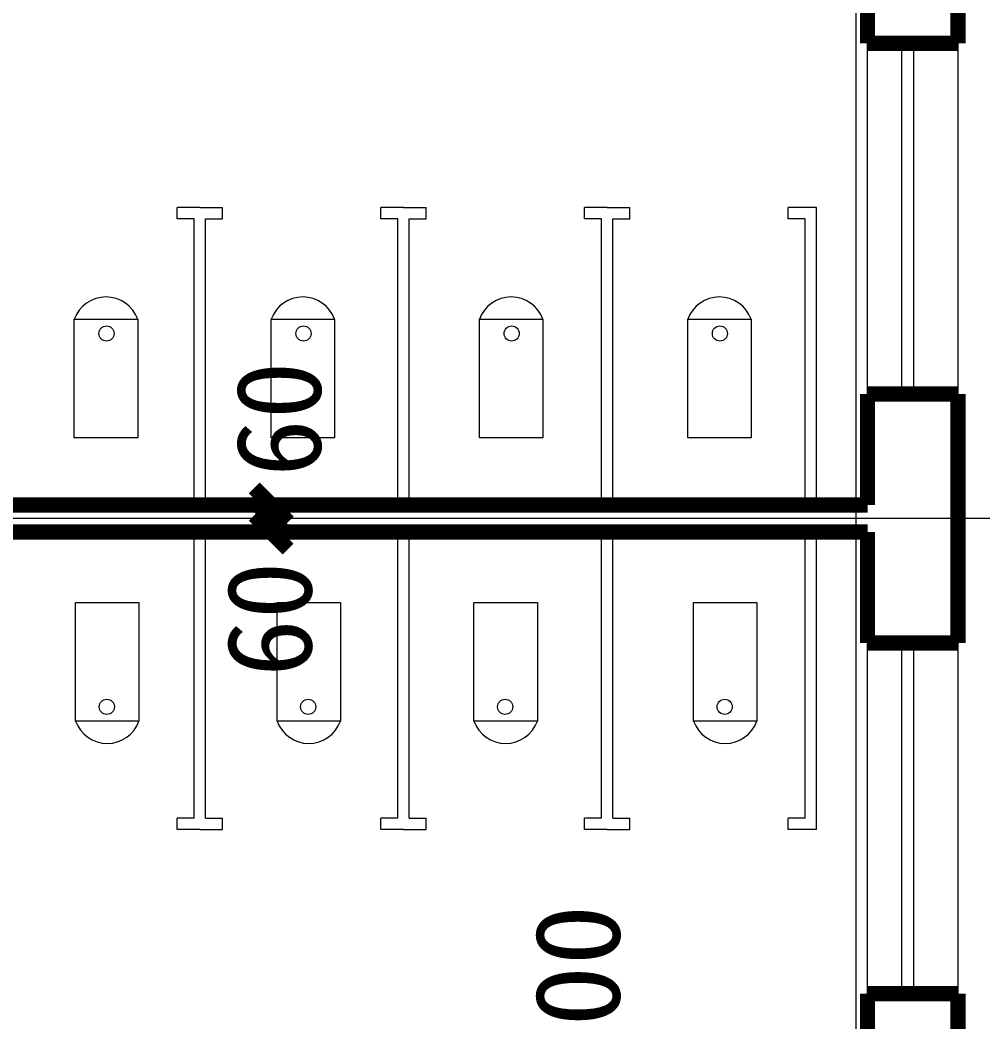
# Model space of a CAD drawing. Extents: x -307567 to 704339, y -10277 to 165507.
# Drawn here: x 171760 to 176015, y 30255 to 34683 of the extents above; entities that cross this region are included whole.
import ezdxf
from ezdxf.enums import TextEntityAlignment as Align

# ---------------------------------------------------------------- set-up
doc = ezdxf.new("R2010")
doc.units = 0
doc.header["$MEASUREMENT"] = 0
doc.layers.add('wode', color=250, linetype='CONTINUOUS', lineweight=0)
doc.styles.get("Standard").update_dxf_attribs({"font": 'txt', "height": 3})

msp = doc.modelspace()

# ---------------------------------------------------------------- linework, layer by layer
at = {"layer": 'wode', "color": 0}
for p, q in [((175454.45261, 14532.32064), (175454.45261, 99322.83485)), ((175504.4764, 33030.39721), (175504.4764, 34580.37936)), ((175654.47452, 34580.37936), (175654.47452, 33030.39721)), ((175707.02513, 34580.37936), (175707.02513, 33030.39721)), ((175904.44698, 33030.39721), (175904.44698, 34580.37936)), ((172554.50106, 33855.3869), (172454.49011, 33855.3869)), ((172454.49011, 33805.39057), (172454.49011, 33855.3869)), ((172554.50106, 33855.3869), (172654.51202, 33855.3869)), ((172654.51202, 33805.39057), (172654.51202, 33855.3869)), ((173454.48981, 33855.3869), (173354.47886, 33855.3869)), ((173354.47886, 33805.39057), (173354.47886, 33855.3869)), ((173454.48981, 33855.3869), (173554.50077, 33855.3869)), ((173554.50077, 33805.39057), (173554.50077, 33855.3869)), ((174354.47856, 33855.3869), (174254.46761, 33855.3869)), ((174254.46761, 33805.39057), (174254.46761, 33855.3869)), ((174354.47856, 33855.3869), (174454.48952, 33855.3869)), ((174454.48952, 33805.39057), (174454.48952, 33855.3869)), ((175279.47921, 33855.3869), (175154.45636, 33855.3869)), ((175154.45636, 33805.39057), (175154.45636, 33855.3869)), ((175279.47921, 32540.40394), (175279.47921, 33855.3869)), ((172529.48917, 33805.39057), (172454.49011, 33805.39057)), ((172529.48917, 32540.40394), (172529.48917, 33805.39057)), ((172579.51296, 32540.40394), (172579.51296, 33805.39057)), ((172579.51296, 33805.39057), (172654.51202, 33805.39057)), ((173429.47792, 33805.39057), (173354.47886, 33805.39057)), ((173429.47792, 32540.40394), (173429.47792, 33805.39057)), ((173479.50171, 32540.40394), (173479.50171, 33805.39057)), ((173479.50171, 33805.39057), (173554.50077, 33805.39057)), ((174329.46667, 33805.39057), (174254.46761, 33805.39057)), ((174329.46667, 32540.40394), (174329.46667, 33805.39057)), ((174379.49046, 33805.39057), (174454.48952, 33805.39057)), ((174379.49046, 32540.40394), (174379.49046, 33805.39057)), ((175229.45542, 33805.39057), (175154.45636, 33805.39057)), ((175229.45542, 32540.40394), (175229.45542, 33805.39057)), ((172000.02801, 32837.26455), (172000.02801, 33361.15479)), ((172000.02801, 33361.15479), (172280.0294, 33361.15479)), ((172000.02801, 32837.26455), (172000.02801, 33361.15479)), ((172000.02801, 33361.15479), (172280.0294, 33361.15479)), ((172280.0294, 33361.15479), (172280.0294, 32837.26455)), ((172280.0294, 33361.15479), (172280.0294, 32837.26455)), ((172870.02446, 32837.26455), (172870.02446, 33361.15479)), ((172870.02446, 33361.15479), (173150.02585, 33361.15479)), ((172870.02446, 32837.26455), (172870.02446, 33361.15479)), ((172870.02446, 33361.15479), (173150.02585, 33361.15479)), ((173150.02585, 33361.15479), (173150.02585, 32837.26455)), ((173150.02585, 33361.15479), (173150.02585, 32837.26455)), ((173790.00808, 32837.26455), (173790.00808, 33361.15479)), ((173790.00808, 33361.15479), (174070.00946, 33361.15479)), ((173790.00808, 32837.26455), (173790.00808, 33361.15479)), ((173790.00808, 33361.15479), (174070.00946, 33361.15479)), ((174070.00946, 33361.15479), (174070.00946, 32837.26455)), ((174070.00946, 33361.15479), (174070.00946, 32837.26455)), ((174709.9917, 32837.26455), (174709.9917, 33361.15479)), ((174709.9917, 33361.15479), (174989.99308, 33361.15479)), ((174709.9917, 32837.26455), (174709.9917, 33361.15479)), ((174709.9917, 33361.15479), (174989.99308, 33361.15479)), ((174989.99308, 33361.15479), (174989.99308, 32837.26455)), ((174989.99308, 33361.15479), (174989.99308, 32837.26455)), ((172280.0294, 32837.26455), (172000.02801, 32837.26455)), ((172280.0294, 32837.26455), (172000.02801, 32837.26455)), ((173150.02585, 32837.26455), (172870.02446, 32837.26455)), ((173150.02585, 32837.26455), (172870.02446, 32837.26455)), ((174070.00946, 32837.26455), (173790.00808, 32837.26455)), ((174070.00946, 32837.26455), (173790.00808, 32837.26455)), ((174989.99308, 32837.26455), (174709.9917, 32837.26455)), ((174989.99308, 32837.26455), (174709.9917, 32837.26455)), ((172719.9531, 32540.40394), (173156.43446, 32540.40394)), ((172869.95122, 32440.40672), (172869.95122, 32540.40394)), ((178303.35498, 32480.40561), (168540.73288, 32480.40561)), ((172869.95122, 32380.40839), (172869.95122, 32480.40561)), ((172529.48917, 31155.42179), (172529.48917, 32420.40728)), ((172579.51296, 31155.42179), (172579.51296, 32420.40728)), ((172719.9531, 32420.40728), (173156.43446, 32420.40728)), ((173429.47792, 31155.42179), (173429.47792, 32420.40728)), ((173479.50171, 31155.42179), (173479.50171, 32420.40728)), ((174329.46667, 31155.42179), (174329.46667, 32420.40728)), ((174379.49046, 31155.42179), (174379.49046, 32420.40728)), ((175229.45542, 31155.42179), (175229.45542, 32420.40728)), ((175279.47921, 31105.42318), (175279.47921, 32420.40728)), ((172005.74083, 32108.72218), (172285.74222, 32108.72218)), ((172005.74083, 31584.82965), (172005.74083, 32108.72218)), ((172005.74083, 32108.72218), (172285.74222, 32108.72218)), ((172005.74083, 31584.82965), (172005.74083, 32108.72218)), ((172285.74222, 32108.72218), (172285.74222, 31584.82965)), ((172285.74222, 32108.72218), (172285.74222, 31584.82965)), ((172895.73215, 32108.72218), (173175.73353, 32108.72218)), ((172895.73215, 31584.82965), (172895.73215, 32108.72218)), ((172895.73215, 32108.72218), (173175.73353, 32108.72218)), ((172895.73215, 31584.82965), (172895.73215, 32108.72218)), ((173175.73353, 32108.72218), (173175.73353, 31584.82965)), ((173175.73353, 32108.72218), (173175.73353, 31584.82965)), ((173765.69198, 32108.72218), (174045.69336, 32108.72218)), ((173765.69198, 31584.82965), (173765.69198, 32108.72218)), ((173765.69198, 32108.72218), (174045.69336, 32108.72218)), ((173765.69198, 31584.82965), (173765.69198, 32108.72218)), ((174045.69336, 32108.72218), (174045.69336, 31584.82965)), ((174045.69336, 32108.72218), (174045.69336, 31584.82965)), ((174735.69938, 32108.72218), (175015.70077, 32108.72218)), ((174735.69938, 31584.82965), (174735.69938, 32108.72218)), ((174735.69938, 32108.72218), (175015.70077, 32108.72218)), ((174735.69938, 31584.82965), (174735.69938, 32108.72218)), ((175015.70077, 32108.72218), (175015.70077, 31584.82965)), ((175015.70077, 32108.72218), (175015.70077, 31584.82965)), ((175504.4764, 30380.43186), (175504.4764, 31930.41287)), ((175654.47452, 31930.41287), (175654.47452, 30380.43186)), ((175707.02513, 31930.41287), (175707.02513, 30380.43186)), ((175904.44698, 30380.43186), (175904.44698, 31930.41287)), ((172285.74222, 31584.82965), (172005.74083, 31584.82965)), ((172285.74222, 31584.82965), (172005.74083, 31584.82965)), ((173175.73353, 31584.82965), (172895.73215, 31584.82965)), ((173175.73353, 31584.82965), (172895.73215, 31584.82965)), ((174045.69336, 31584.82965), (173765.69198, 31584.82965)), ((174045.69336, 31584.82965), (173765.69198, 31584.82965)), ((175015.70077, 31584.82965), (174735.69938, 31584.82965)), ((175015.70077, 31584.82965), (174735.69938, 31584.82965)), ((172529.48917, 31155.42179), (172454.49011, 31155.42179)), ((172454.49011, 31105.42318), (172454.49011, 31155.42179)), ((172579.51296, 31155.42179), (172654.51202, 31155.42179)), ((172654.51202, 31105.42318), (172654.51202, 31155.42179)), ((173429.47792, 31155.42179), (173354.47886, 31155.42179)), ((173354.47886, 31105.42318), (173354.47886, 31155.42179)), ((173479.50171, 31155.42179), (173554.50077, 31155.42179)), ((173554.50077, 31105.42318), (173554.50077, 31155.42179)), ((174329.46667, 31155.42179), (174254.46761, 31155.42179)), ((174254.46761, 31105.42318), (174254.46761, 31155.42179)), ((174379.49046, 31155.42179), (174454.48952, 31155.42179)), ((174454.48952, 31105.42318), (174454.48952, 31155.42179)), ((175229.45542, 31155.42179), (175154.45636, 31155.42179)), ((175154.45636, 31105.42318), (175154.45636, 31155.42179)), ((172554.50106, 31105.42318), (172454.49011, 31105.42318)), ((172554.50106, 31105.42318), (172654.51202, 31105.42318)), ((173454.48981, 31105.42318), (173354.47886, 31105.42318)), ((173454.48981, 31105.42318), (173554.50077, 31105.42318)), ((174354.47856, 31105.42318), (174254.46761, 31105.42318)), ((174354.47856, 31105.42318), (174454.48952, 31105.42318)), ((175279.47921, 31105.42318), (175154.45636, 31105.42318))]:
    msp.add_line(p, q, dxfattribs=at)
at = {"layer": 'wode', "color": 0, "const_width": 67.49915}
for points in [[(175904.44698, 35580.36533), (175904.44698, 34580.37936)], [(175504.4764, 35280.36908), (175504.4764, 34580.37936)], [(175904.44698, 34580.37936), (175504.4764, 34580.37936)], [(175504.4764, 32540.40394), (175504.4764, 33030.39721)], [(175904.44698, 33030.39721), (175504.4764, 33030.39721)], [(175904.44698, 32480.40561), (175904.44698, 33030.39721)], [(172794.95216, 32615.40301), (172944.95028, 32465.40488)], [(171654.51231, 32540.40394), (172554.50106, 32540.40394)], [(172554.50106, 32540.40394), (173454.48981, 32540.40394)], [(172794.95216, 32555.40467), (172944.95028, 32405.40655)], [(173454.48981, 32540.40394), (174354.47856, 32540.40394)], [(174354.47856, 32540.40394), (175254.46731, 32540.40394)], [(175254.46731, 32540.40394), (175504.4764, 32540.40394)], [(172794.95216, 32495.40634), (172944.95028, 32345.40821)], [(175904.44698, 32480.40561), (175904.44698, 31930.41287)], [(171654.51231, 32420.40728), (172554.50106, 32420.40728)], [(172554.50106, 32420.40728), (173454.48981, 32420.40728)], [(173454.48981, 32420.40728), (174354.47856, 32420.40728)], [(174354.47856, 32420.40728), (175254.46731, 32420.40728)], [(175254.46731, 32420.40728), (175504.4764, 32420.40728)], [(175504.4764, 32420.40728), (175504.4764, 31930.41287)], [(175904.44698, 31930.41287), (175504.4764, 31930.41287)], [(175504.4764, 29880.43773), (175504.4764, 30380.43186)], [(175904.44698, 30380.43186), (175504.4764, 30380.43186)], [(175904.44698, 29580.44148), (175904.44698, 30380.43186)]]:
    msp.add_lwpolyline(points, dxfattribs=at)
at = {"layer": 'wode', "color": 0}
for centre in [(172142.3358, 33297.8606), (172142.3358, 33297.8606), (173012.33225, 33297.8606), (173012.33225, 33297.8606), (173932.31587, 33297.8606), (173932.31587, 33297.8606), (174852.33611, 33297.8606), (174852.33611, 33297.8606), (172143.3978, 31648.12613), (172143.3978, 31648.12613), (173033.38912, 31648.12613), (173033.38912, 31648.12613), (173903.34895, 31648.12613), (173903.34895, 31648.12613), (174873.35635, 31648.12613), (174873.35635, 31648.12613)]:
    msp.add_circle(centre, 33.46833, dxfattribs=at)
for centre, start, end in [((172140.0287, 33310.7648), 19.79548128, 160.20451801), ((172140.0287, 33310.7648), 19.79548128, 160.20451801), ((173010.02515, 33310.7648), 19.79548128, 160.20451801), ((173010.02515, 33310.7648), 19.79548128, 160.20451801), ((173930.00877, 33310.7648), 19.79548128, 160.20451801), ((173930.00877, 33310.7648), 19.79548128, 160.20451801), ((174849.99239, 33310.7648), 19.79548128, 160.20451801), ((174849.99239, 33310.7648), 19.79548128, 160.20451801), ((172145.74152, 31635.21964), 199.79549201, 340.20453828), ((172145.74152, 31635.21964), 199.79549201, 340.20453828), ((173035.73284, 31635.21964), 199.79549201, 340.20453828), ((173035.73284, 31635.21964), 199.79549201, 340.20453828), ((173905.69267, 31635.21964), 199.79549201, 340.20453828), ((173905.69267, 31635.21964), 199.79549201, 340.20453828), ((174875.70008, 31635.21964), 199.79549201, 340.20453828), ((174875.70008, 31635.21964), 199.79549201, 340.20453828)]:
    msp.add_arc(centre, 148.79067, start, end, dxfattribs=at)

# ---------------------------------------------------------------- texts
for s, width, p, p2 in [('60', 0.906665, (173088.94262, 32664.40371), (173088.94262, 33174.39642)), ('60', 0.906667, (173047.92751, 31780.41474), (173047.92751, 32290.4086)), ('200', 0.925715, (174409.22641, 29964.43746), (174409.22641, 30774.42756))]:
    msp.add_text(s, height=374.995313, rotation=90, dxfattribs=dict(at, width=width)).set_placement(p, p2, align=Align.FIT)

doc.saveas('drawing.dxf')
